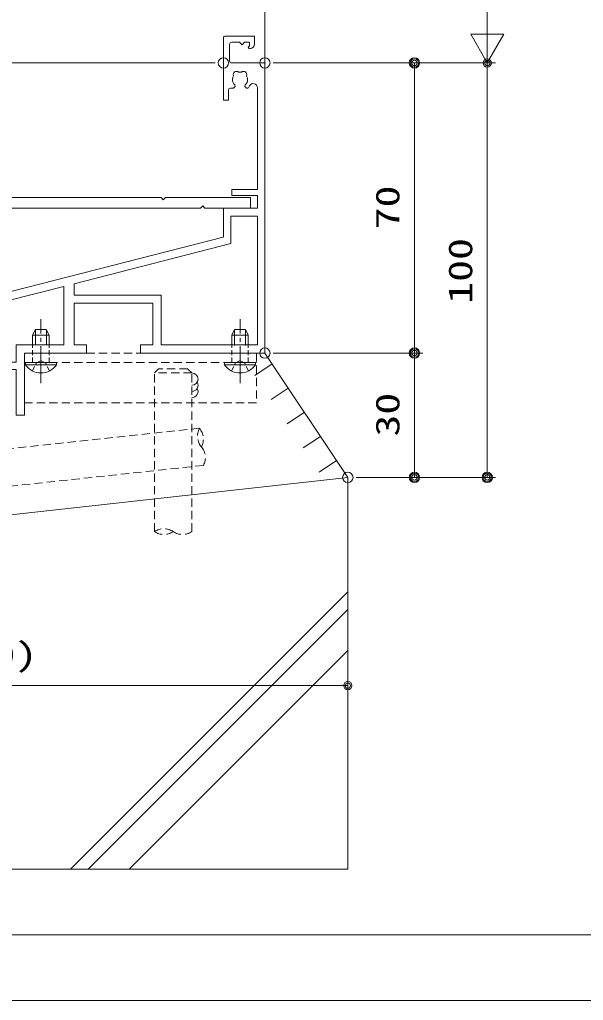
# Model space of a CAD drawing. Units: millimetres, scale not verified. Extents: x -584 to 584, y -818 to 818.
# Drawn here: x 169.9 to 305.9, y -818.1 to -581.4 of the extents above; entities that cross this region are included whole.
import ezdxf
from ezdxf.enums import TextEntityAlignment as Align

# ---------------------------------------------------------------- set-up
doc = ezdxf.new("R2010")
doc.units = ezdxf.units.MM
doc.header["$LTSCALE"] = 5
doc.header["$PDMODE"] = 32
doc.header["$PDSIZE"] = 2.5
for name, pattern in [('CHAIN2', [12, 9, -1, 1, -1]), ('DASHED1', [1.8, 1.2, -0.6]), ('DASHED2', [3, 2, -1])]:
    doc.linetypes.add(name, pattern=pattern)
for name, color, linetype, lineweight in [('0-0_Defpoints', 7, 'Continuous', 9), ('0-1_KATAZAI', 7, 'Continuous', 9), ('0-2_0', 7, 'Continuous', 9), ('0-4_USERZ', 3, 'Continuous', 9), ('0-E_PARTS3', 134, 'Continuous', 9), ('0-F_YSS_ZEN', 6, 'Continuous', 9), ('1-0_osamari-u-', 4, 'Continuous', 9), ('1-2_1-3', 3, 'DASHED2', 9)]:
    doc.layers.add(name, color=color, linetype=linetype, lineweight=lineweight)
doc.styles.add('ＭＳ ゴシック', font='')
doc.styles.get('ＭＳ ゴシック').set_extended_font_data('MS Gothic')

# ---------------------------------------------------------------- blocks, each defined once
blk = doc.blocks.new('U24')
at = {"layer": '0-E_PARTS3', "linetype": 'DASHED2'}
for p, q in [((-17.5, 0), (-22.5, -5)), ((-22.5, -196.53), (-22.5, -5)), ((22.5, -5), (-22.5, -5)), ((22.5, -196.53), (22.5, -5))]:
    blk.add_line(p, q, dxfattribs=at)
blk.add_lwpolyline([(22.5, -5), (17.5, 0), (-17.5, 0)], dxfattribs=at)
at = {"layer": '0-E_PARTS3'}
for centre, end in [((22.5, -12.5), 90.00151), ((22.5, -20), 30.00151), ((22.5, -27.5), 30.00151)]:
    blk.add_arc(centre, 7.5, 270.00151, end, dxfattribs=at)
at = {"layer": '0-E_PARTS3', "linetype": 'DASHED2'}
for centre, radius, start, end in [((-11.25, -213.08), 20.01, 55.78298, 124.22003), ((-11.25, -179.99), 20.01, 235.78298, 304.22004), ((11.25, -180.01), 19.99, 235.76229, 304.24073)]:
    blk.add_arc(centre, radius, start, end, dxfattribs=at)
blk = doc.blocks.new('ALW1')
at = {"layer": '0-2_0'}
blk.add_line((0, 0), (-5, 0), dxfattribs=at)
blk.add_lwpolyline([(-1.732, -1), (0, 0), (-1.732, 1)], close=True, dxfattribs=at)
blk = doc.blocks.new('DOT1')
at = {"layer": '0-2_0'}
blk.add_line((0, 0), (-5, 0), dxfattribs=at)
for radius in [2.5, 1.62]:
    blk.add_circle((0, 0), radius, dxfattribs=at)
blk = doc.blocks.new('A$C72A42EE2')
at = {"layer": '0-1_KATAZAI'}
for p, q in [((-42.5, 2.5), (-42.5, 22.5)), ((-18.89, 20.34), (-19.61, 19.66)), ((-18.75, 17.5), (-17.5, 17.5))]:
    blk.add_line(p, q, dxfattribs=at)
for points in [[(-50, 30), (-50, -45), (-44, -45), (-44, -33)], [(-12.5, 22.5), (-12.5, 32.5), (-47.5, 32.5)], [(-40, 25), (-30.5, 25), (-27.5, 22), (-24.5, 25), (-18.5, 25), (-18.5, 21.25)], [(-50.1, -209.99), (-457.5, -314.14), (-457.5, -257.5), (-446, -257.5), (-446, -210), (-440, -210), (-440, -200), (-455, -200), (-455, -247.5), (-467.5, -247.5), (-467.5, -316.69), (-500, -325), (-500, -375), (-491, -375), (-491, -370), (-300, -370), (-300, -425), (-290, -425), (-290, -350.01), (-215, -350.01), (-215, -340.01), (-230, -340.01), (-230, -289.99), (-134.99, -289.99), (-134.99, -340.01), (-150, -340.01), (-150, -350.01), (0, -350.01), (0, 0), (-40, 0)], [(-38.86, -21.56), (-39.21, -19.59), (-38.95, -19.02)], [(-21.14, -21.56), (-21.48, -23.53), (-21.93, -23.98)], [(-9, -29.94), (-9, -152.5), (-40, -152.5), (-40, -160), (-9, -160), (-9, -175), (-50, -175), (-50, -209.97)], [(-41.5, -30.5), (-37.75, -30.5), (-35.75, -28.5), (-35.75, -27.81), (-36.34, -26.39)], [(-23.66, -26.39), (-24.25, -27.81), (-24.25, -28.5), (-22.25, -30.5), (-20.43, -30.5)], [(-41.09, -218.01), (-230, -266.3), (-230, -279.99), (-124.99, -279.99), (-124.99, -340.01), (-9, -340.01), (-9, -185), (-41, -185), (-41, -217.91)], [(-414.3, -313.41), (-491, -333.02), (-491, -361), (-300, -361), (-300, -340.01), (-242.5, -340.01), (-242.5, -269.5), (-379.22, -304.45)], [(-398.22, -328.8), (-397.3, -330.03), (-397.13, -330.7), (-398.57, -333.13), (-402.76, -334.2)], [(-401.86, -324.75), (-401.04, -326.57), (-400.5, -326.9)], [(-379.37, -328.22), (-383.55, -329.29), (-385.99, -327.85), (-386.16, -327.18), (-385.94, -325.66)], [(-384.86, -322.9), (-384.54, -322.35), (-384.69, -320.36)]]:
    blk.add_lwpolyline(points, dxfattribs=at)
for centre, radius, start, end in [((-47.5, 30), 2.5, 90, 180), ((-40, 22.5), 2.5, 90, 180), ((-18.75, 18.75), 1.25, 133.60282, 270), ((-19.75, 21.25), 1.25, 313.60282, 0), ((-17.5, 22.5), 5, 270, 0), ((-40, 2.5), 2.5, 180, 270), ((-34.3, -13.86), 3.75, 45.95278, 204.04722), ((-30, -20), 9, 79.14685, 100.85315), ((-25.7, -13.86), 3.75, 335.95278, 134.04722), ((-30, -20), 9, 149.14685, 173.7398), ((-30, -20), 9, 190, 225.20717), ((-30, -20), 9, 350, 30.85315), ((-41.5, -33), 2.5, 90, 180), ((-30, -20), 9, 314.79283, 333.7398), ((-32.5, -20), 16, 318.9855, 331.75769), ((-14, -29.94), 5, 0, 151.75769), ((-378.23, -308.32), 4, 104.33919, 219.48985), ((-413.31, -317.29), 4, 349.18852, 104.33919), ((-393.66, -321.04), 16, 169.18852, 235.35369), ((-399.35, -316.15), 3.75, 60.29197, 218.3864), ((-393.66, -321.04), 9, 163.48604, 204.33919), ((-393.66, -321.04), 9, 93.48604, 115.19234), ((-391.02, -314.02), 3.75, 350.29197, 148.3864), ((-393.66, -321.04), 9, 4.33919, 45.19234), ((-393.66, -321.04), 16, 333.32469, 39.48985), ((-393.66, -321.04), 9, 220.59939, 239.54635), ((-393.66, -321.04), 9, 329.13202, 348.07898)]:
    blk.add_arc(centre, radius, start, end, dxfattribs=at)
blk = doc.blocks.new('U9')
at = {"layer": '0-E_PARTS3'}
for p, q in [((-2.54, 18.75), (0, 18.75)), ((0, 18.75), (0, -18.75)), ((21.5, 10), (33, 10)), ((21.5, 6.73), (39.54, 6.73)), ((33, 10), (33, -10)), ((40, 6.5), (33, 10)), ((40, 6.5), (40, -6.5)), ((21.5, -6.73), (39.54, -6.73)), ((21.5, -10), (33, -10)), ((40, -6.5), (33, -10))]:
    blk.add_line(p, q, dxfattribs=at)
at = {"layer": '0-E_PARTS3', "linetype": 'CHAIN2'}
blk.add_line((-25, 0), (52.5, 0), dxfattribs=at)
at = {"layer": '0-E_PARTS3', "linetype": 'DASHED1'}
for p, q in [((0, 10), (21.5, 10)), ((0, -10), (21.5, -10))]:
    blk.add_line(p, q, dxfattribs=at)
at = {"layer": '0-E_PARTS3'}
blk.add_lwpolyline([(-2.54, 18.75), (-2.54, -18.75), (0, -18.75)], dxfattribs=at)
at = {"layer": '0-E_PARTS3', "linetype": 'DASHED1'}
for points in [[(-10.05, 10.25), (-0.77, 5.72), (2.28, 0)], [(-10.05, -10.25), (-0.77, -5.72), (2.28, 0)]]:
    blk.add_lwpolyline(points, dxfattribs=at)
at = {"layer": '0-E_PARTS3'}
blk.add_arc((10.13, 0), 22.63, 124.06671, 235.93329, dxfattribs=at)
blk = doc.blocks.new('U10')
at = {"layer": '0-E_PARTS3'}
for p, q in [((-2.54, 18.75), (0, 18.75)), ((0, 18.75), (0, -18.75)), ((20.5, 10), (33, 10)), ((20.5, 6.73), (39.54, 6.73)), ((33, 10), (33, -10)), ((40, 6.5), (33, 10)), ((40, 6.5), (40, -6.5)), ((20.5, -6.73), (39.54, -6.73)), ((20.5, -10), (33, -10)), ((40, -6.5), (33, -10))]:
    blk.add_line(p, q, dxfattribs=at)
at = {"layer": '0-E_PARTS3', "linetype": 'CHAIN2'}
blk.add_line((-25, 0), (52.5, 0), dxfattribs=at)
at = {"layer": '0-E_PARTS3', "linetype": 'DASHED1'}
for p, q in [((0, 10), (20.5, 10)), ((0, -10), (20.5, -10))]:
    blk.add_line(p, q, dxfattribs=at)
at = {"layer": '0-E_PARTS3'}
blk.add_lwpolyline([(-2.54, 18.75), (-2.54, -18.75), (0, -18.75)], dxfattribs=at)
at = {"layer": '0-E_PARTS3', "linetype": 'DASHED1'}
for points in [[(-10.05, 10.25), (-0.77, 5.72), (2.28, 0)], [(-10.05, -10.25), (-0.77, -5.72), (2.28, 0)]]:
    blk.add_lwpolyline(points, dxfattribs=at)
at = {"layer": '0-E_PARTS3'}
blk.add_arc((10.13, 0), 22.63, 124.06671, 235.93329, dxfattribs=at)
blk = doc.blocks.new('A$C0AB24780')
at = {"layer": '1-2_1-3'}
blk.add_line((-11.5, -8.99), (-11.5, -288.99), dxfattribs=at)
blk.add_lwpolyline([(0, -288.99), (0, -8.99), (-60, -8.99), (-60, -288.99)], close=True, dxfattribs=at)
at = {"layer": '0-E_PARTS3'}
for name, p in [('U10', (-11.5, -28.99)), ('U9', (-11.5, -268.99))]:
    blk.add_blockref(name, p, dxfattribs=at)
blk = doc.blocks.new('U140')
at = {"layer": '0-E_PARTS3', "linetype": 'DASHED2'}
for p, q in [((-17.5, 0), (-22.5, -5)), ((-22.5, -521.53), (-22.5, -5)), ((22.5, -5), (-22.5, -5)), ((22.5, -521.53), (22.5, -5))]:
    blk.add_line(p, q, dxfattribs=at)
blk.add_lwpolyline([(22.5, -5), (17.5, 0), (-17.5, 0)], dxfattribs=at)
at = {"layer": '0-E_PARTS3'}
for centre, end in [((22.5, -12.5), 90.00151), ((22.5, -20), 30.00151), ((22.5, -27.5), 30.00151)]:
    blk.add_arc(centre, 7.5, 270.00151, end, dxfattribs=at)
at = {"layer": '0-E_PARTS3', "linetype": 'DASHED2'}
for centre, radius, start, end in [((-11.25, -538.08), 20.01, 55.78298, 124.22003), ((-11.25, -504.99), 20.01, 235.78298, 304.22004), ((11.25, -505.01), 19.99, 235.76229, 304.24073)]:
    blk.add_arc(centre, radius, start, end, dxfattribs=at)

msp = doc.modelspace()

# ---------------------------------------------------------------- linework, layer by layer
at = {"layer": '0-0_Defpoints', "color": 1, "linetype": 'DASHED2'}
msp.add_lwpolyline([(584.5, -818.1), (-584.5, -818.1), (-584.5, 818.1), (584.5, 818.1)], close=True, dxfattribs=at)
at = {"layer": '0-0_Defpoints', "color": 1}
msp.add_lwpolyline([(-539.5, 763.1), (-539.5, -818.1), (584.5, -818.1), (584.5, 763.1)], close=True, dxfattribs=at)
at = {"layer": '0-0_Defpoints'}
for p in [(219.078, -591.898), (229.078, -591.898), (265.137, -591.898), (229.078, -661.9), (265.137, -661.9), (249.078, -691.898), (265.137, -691.898), (282.696, -691.898)]:
    msp.add_point(p, dxfattribs=at)
at = {"layer": '0-1_KATAZAI'}
msp.add_lwpolyline([(142.578, -624.398), (143.078, -624.898), (143.578, -624.398), (204.078, -624.398), (204.578, -624.898), (205.078, -624.398), (225.578, -624.398), (225.578, -626.898), (214.578, -626.898), (214.078, -626.398), (213.578, -626.898), (153.078, -626.898), (152.578, -626.398), (152.078, -626.898), (138.078, -626.898), (138.078, -641.398), (135.578, -641.398), (135.578, -624.398), (142.578, -624.398), (143.078, -624.898), (143.578, -624.398)], dxfattribs=at)
at = {"layer": '0-4_USERZ'}
for p, q in [((229.078, -241.598), (229.078, -591.898)), ((217.078, -591.898), (39.281, -591.898)), ((231.078, -591.898), (267.137, -591.898)), ((265.137, -593.898), (265.137, -659.9)), ((267.137, -591.898), (284.696, -591.898)), ((282.696, -593.898), (282.696, -689.898)), ((231.078, -661.9), (267.137, -661.9)), ((231.078, -661.9), (267.137, -661.9)), ((265.137, -663.9), (265.137, -689.898)), ((251.078, -691.898), (284.696, -691.898)), ((251.078, -691.898), (267.137, -691.898)), ((182.214, -786.406), (249.078, -719.542)), ((186.456, -786.406), (249.078, -723.784)), ((196.356, -786.406), (249.077, -733.684)), ((249.078, -749.015), (249.078, -740.135)), ((71.078, -742.135), (247.078, -742.135))]:
    msp.add_line(p, q, dxfattribs=at)
at = {"layer": '0-4_USERZ', "color": 7}
msp.add_lwpolyline([(22.5, -802.288), (573.26, -802.288), (573.26, -27.5), (22.5, -27.5)], close=True, dxfattribs=at)
at = {"layer": '0-4_USERZ'}
msp.add_lwpolyline([(249.077, -786.406), (69.077, -786.406), (69.077, -711.898), (249.078, -691.898)], close=True, dxfattribs=at)
at = {"layer": '0-4_USERZ', "color": 7}
msp.add_lwpolyline([(69.078, -786.406), (69.078, -711.898), (249.078, -691.898), (249.078, -786.406)], dxfattribs=at)
at = {"layer": '0-F_YSS_ZEN'}
msp.add_line((231.078, -591.898), (284.696, -591.898), dxfattribs=at)
at = {"layer": '1-0_osamari-u-'}
for p, q in [((229.078, -661.9), (249.078, -691.898)), ((230.833, -664.532), (226.673, -667.306)), ((234.716, -670.357), (230.556, -673.13)), ((238.599, -676.181), (234.439, -678.955)), ((242.482, -682.005), (238.322, -684.779)), ((246.366, -687.829), (242.205, -690.603))]:
    msp.add_line(p, q, dxfattribs=at)

# ---------------------------------------------------------------- block references
at = {"layer": '0-4_USERZ'}
for name, p, xscale, yscale in [('A$C72A42EE2', (229.078, -591.898), 0.2, 0.2), ('DOT1', (249.078, -742.135), 0.4, 0.4)]:
    msp.add_blockref(name, p, dxfattribs=dict(at, xscale=xscale, yscale=yscale))
for name, p, xscale, yscale, rotation in [('DOT1', (265.137, -591.898), 0.4, 0.4, 90), ('DOT1', (282.696, -591.898), 0.4, 0.4, 90), ('A$C0AB24780', (228.877, -661.9), -0.2, 0.2, 270), ('DOT1', (265.137, -661.9), 0.4, 0.4, 270), ('DOT1', (265.137, -661.9), 0.4, 0.4, 90), ('DOT1', (265.137, -691.898), 0.4, 0.4, 270), ('DOT1', (282.696, -691.898), 0.4, 0.4, 270)]:
    msp.add_blockref(name, p, dxfattribs=dict(at, xscale=xscale, yscale=yscale, rotation=rotation))
at = {"layer": '0-E_PARTS3', "xscale": 0.2, "yscale": 0.2}
msp.add_blockref('U24', (206.958, -665.673), dxfattribs=at)
at = {"layer": '0-E_PARTS3', "xscale": -0.2, "yscale": 0.2, "rotation": 96.15166}
msp.add_blockref('U140', (110.071, -695.711), dxfattribs=at)
at = {"layer": '0-F_YSS_ZEN', "xscale": 4, "yscale": 4, "rotation": 270}
msp.add_blockref('ALW1', (282.696, -591.898), dxfattribs=at)

# ---------------------------------------------------------------- texts
at = {"layer": '0-4_USERZ', "style": 'ＭＳ ゴシック', "width": 1.35}
for s, p in [('70', (263.247, -632.042)), ('100', (280.806, -649.998)), ('30', (263.247, -682.042))]:
    msp.add_text(s, height=5.755, rotation=90, dxfattribs=at).set_placement(p, align=Align.BOTTOM_LEFT)
msp.add_text('(180)', height=5.755, dxfattribs=at).set_placement((147.764, -739.245), align=Align.BOTTOM_LEFT)

doc.saveas('drawing.dxf')
